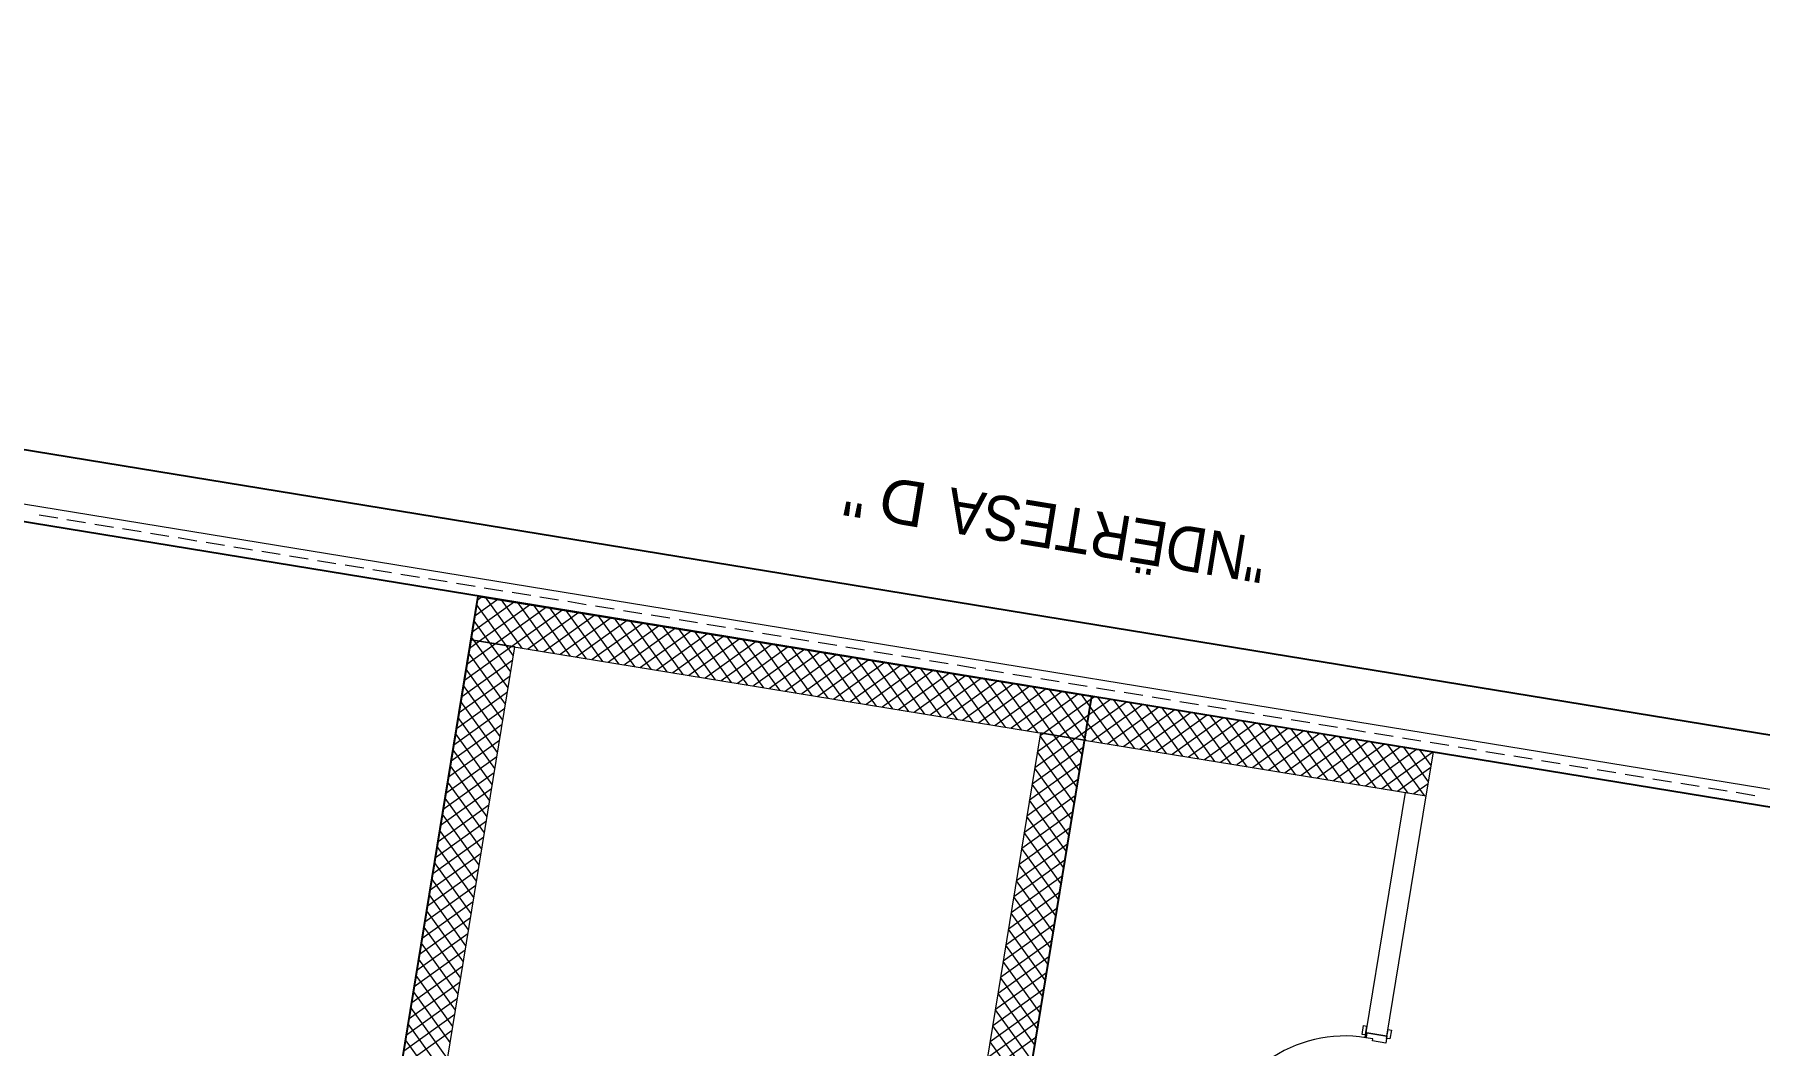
# Model space of a CAD drawing. Header units: metres. Extents: x 7511340 to 7511486, y 4692164 to 4692372.
# Drawn here: x 7511408.03 to 7511417.75, y 4692213.43 to 4692219.12 of the extents above; entities that cross this region are included whole.
import ezdxf

# ---------------------------------------------------------------- set-up
doc = ezdxf.new("R2010")
doc.units = ezdxf.units.M
for name, color, linetype in [('bodrumi', 5, 'Continuous'), ('e1', 4, 'Continuous'), ('PDF_Drawing & Figure', 5, 'Continuous')]:
    doc.layers.add(name, color=color, linetype=linetype)
for name, color, linetype, true_color in [('PDF_2D Drafting - General', 7, 'Continuous', 0x999999), ('PDF_A - Fill Zone', 7, 'Continuous', 0xcccccc), ('PDF_A - Muret', 7, 'Continuous', 0xaaaaaa), ('PDF_A - Shtyllat', 7, 'Continuous', 0x999999)]:
    doc.layers.add(name, color=color, linetype=linetype, true_color=true_color)
doc.layers.add('urbanizem', color=1, linetype='Continuous', lineweight=0)
doc.styles.add('PDF Arial', font='arial.ttf')

msp = doc.modelspace()

# ---------------------------------------------------------------- linework, layer by layer
at = {"layer": 'bodrumi', "elevation": 611, "flags": 128}
msp.add_lwpolyline([(7511422.0334, 4692183.0742), (7511426.9694, 4692213.2745), (7511399.4788, 4692217.7676), (7511396.5659, 4692188.662, 0.396098), (7511397.8166, 4692187.0322)], format="xyb", close=True, dxfattribs=at)
msp.add_lwpolyline([(7511414.9654, 4692209.2883), (7511409.5866, 4692210.1677), (7511410.5334, 4692215.9609), (7511413.9877, 4692215.3963), (7511413.565, 4692212.8105), (7511415.4896, 4692212.4959), (7511414.9657, 4692209.2905)], dxfattribs=at)
at = {"layer": 'e1', "elevation": 613.255, "flags": 128}
msp.add_lwpolyline([(7511422.3636, 4692182.6149), (7511427.4287, 4692213.6048), (7511399.1232, 4692218.2311), (7511396.1678, 4692188.7019, 0.396098), (7511397.7521, 4692186.6374)], format="xyb", close=True, dxfattribs=at)
at = {"layer": 'PDF_2D Drafting - General', "color": 8, "lineweight": 9, "true_color": 0x7f7f7f, "elevation": 611}
msp.add_lwpolyline([(7511426.9694, 4692213.2745), (7511399.4788, 4692217.7676)], dxfattribs=at)
at = {"layer": 'PDF_A - Muret', "color": 8, "lineweight": 18, "true_color": 0x7f7f7f, "elevation": 611}
for points in [[(7511415.7534, 4692214.8544), (7511415.5324, 4692213.5022)], [(7511415.6509, 4692213.4828), (7511415.8719, 4692214.835)], [(7511415.5324, 4692213.5022), (7511415.5384, 4692213.5388)], [(7511415.5324, 4692213.5022), (7511415.5384, 4692213.5388)], [(7511415.5324, 4692213.5022), (7511415.5384, 4692213.5388)], [(7511415.6509, 4692213.4828), (7511415.6569, 4692213.5194)], [(7511415.6509, 4692213.4828), (7511415.6569, 4692213.5194)], [(7511415.6509, 4692213.4828), (7511415.6569, 4692213.5194)], [(7511415.5374, 4692213.5014), (7511415.5324, 4692213.5022)], [(7511415.5374, 4692213.5014), (7511415.5324, 4692213.5022)], [(7511415.5374, 4692213.5014), (7511415.5324, 4692213.5022)], [(7511415.6509, 4692213.4828), (7511415.5374, 4692213.5014)], [(7511415.6509, 4692213.4828), (7511415.5374, 4692213.5014)], [(7511415.6509, 4692213.4828), (7511415.5374, 4692213.5014)]]:
    msp.add_lwpolyline(points, dxfattribs=at)
at = {"layer": 'PDF_A - Muret', "color": 8, "lineweight": 13, "true_color": 0x7f7f7f, "elevation": 611}
for points in [[(7511415.5116, 4692213.4924), (7511415.5197, 4692213.5418)], [(7511415.5197, 4692213.5418), (7511415.5384, 4692213.5388)], [(7511415.5384, 4692213.5388), (7511415.5303, 4692213.4894)], [(7511415.6488, 4692213.47), (7511415.6569, 4692213.5194)], [(7511415.6569, 4692213.5194), (7511415.6757, 4692213.5163)], [(7511415.6757, 4692213.5163), (7511415.6676, 4692213.4669)], [(7511415.5303, 4692213.4894), (7511415.5116, 4692213.4924)], [(7511415.5284, 4692213.4775), (7511415.5324, 4692213.5022)], [(7511415.5334, 4692213.4767), (7511415.5284, 4692213.4775)], [(7511415.5324, 4692213.5022), (7511415.5374, 4692213.5014)], [(7511415.5329, 4692213.4737), (7511415.5374, 4692213.5014)], [(7511415.5723, 4692213.4673), (7511415.5329, 4692213.4737)], [(7511415.5374, 4692213.5014), (7511415.5334, 4692213.4767)], [(7511415.5374, 4692213.5014), (7511415.6509, 4692213.4828)], [(7511415.5704, 4692213.4555), (7511415.5723, 4692213.4673)], [(7511415.6445, 4692213.4434), (7511415.5704, 4692213.4555)], [(7511415.6509, 4692213.4828), (7511415.6445, 4692213.4434)], [(7511415.6676, 4692213.4669), (7511415.6488, 4692213.47)]]:
    msp.add_lwpolyline(points, dxfattribs=at)
at = {"layer": 'PDF_A - Muret', "color": 8, "lineweight": 13, "true_color": 0x7f7f7f}
msp.add_arc((7511415.4128, 4692212.7391, 611), 0.7443, 80.72007, 125.69946, dxfattribs=at)
at = {"layer": 'PDF_A - Shtyllat', "color": 8, "lineweight": 18, "true_color": 0x7f7f7f, "elevation": 611}
for points in [[(7511410.5334, 4692215.9609), (7511410.4931, 4692215.7142)], [(7511413.9877, 4692215.3963), (7511410.5334, 4692215.9609)], [(7511410.4931, 4692215.7142), (7511409.614, 4692210.3353)], [(7511409.8607, 4692210.295), (7511410.7398, 4692215.6739)], [(7511410.7398, 4692215.6739), (7511410.4931, 4692215.7142)], [(7511410.4931, 4692215.7142), (7511413.9473, 4692215.1496)], [(7511413.9877, 4692215.3963), (7511413.9473, 4692215.1496)], [(7511413.9473, 4692215.1496), (7511413.9877, 4692215.3963)], [(7511415.9122, 4692215.0817), (7511413.9877, 4692215.3963)], [(7511413.7006, 4692215.1899), (7511412.7941, 4692209.6433)], [(7511413.9473, 4692215.1496), (7511413.7006, 4692215.1899)], [(7511413.0409, 4692209.603), (7511413.9473, 4692215.1496)], [(7511413.9473, 4692215.1496), (7511415.8718, 4692214.835)], [(7511415.8718, 4692214.835), (7511415.9122, 4692215.0817)]]:
    msp.add_lwpolyline(points, dxfattribs=at)
at = {"layer": 'PDF_A - Shtyllat', "lineweight": 5, "elevation": 611}
for points in [[(7511410.6467, 4692215.9423), (7511410.5149, 4692215.8475)], [(7511410.5561, 4692215.9571), (7511410.5297, 4692215.9382)], [(7511410.781, 4692215.6671), (7511410.5745, 4692215.9541)], [(7511410.7375, 4692215.9275), (7511410.5, 4692215.7567)], [(7511410.6902, 4692215.6819), (7511410.5253, 4692215.9113)], [(7511410.8283, 4692215.9127), (7511410.5412, 4692215.7063)], [(7511410.9189, 4692215.8978), (7511410.6319, 4692215.6915)], [(7511410.8718, 4692215.6523), (7511410.6653, 4692215.9393)], [(7511411.0097, 4692215.883), (7511410.7226, 4692215.6767)], [(7511410.9624, 4692215.6375), (7511410.7561, 4692215.9245)], [(7511411.1004, 4692215.8682), (7511410.8134, 4692215.6618)], [(7511411.0532, 4692215.6226), (7511410.8467, 4692215.9096)], [(7511411.1911, 4692215.8534), (7511410.904, 4692215.647)], [(7511411.1439, 4692215.6078), (7511410.9375, 4692215.8948)], [(7511411.2346, 4692215.593), (7511411.0282, 4692215.88)], [(7511411.3254, 4692215.5781), (7511411.1189, 4692215.8652)], [(7511411.416, 4692215.5633), (7511411.2097, 4692215.8503)], [(7511410.5996, 4692215.6968), (7511410.5105, 4692215.8207)], [(7511411.2819, 4692215.8385), (7511410.9948, 4692215.6322)], [(7511411.3725, 4692215.8237), (7511411.0855, 4692215.6173)], [(7511411.4633, 4692215.8089), (7511411.1762, 4692215.6025)], [(7511411.5541, 4692215.794), (7511411.267, 4692215.5877)], [(7511411.5068, 4692215.5485), (7511411.3003, 4692215.8355)], [(7511411.6447, 4692215.7792), (7511411.3577, 4692215.5728)], [(7511411.5976, 4692215.5336), (7511411.3911, 4692215.8207)], [(7511411.7355, 4692215.7644), (7511411.4484, 4692215.558)], [(7511411.6882, 4692215.5188), (7511411.4819, 4692215.8058)], [(7511411.8261, 4692215.7496), (7511411.5391, 4692215.5432)], [(7511411.779, 4692215.504), (7511411.5725, 4692215.791)], [(7511411.8696, 4692215.4892), (7511411.6633, 4692215.7762)], [(7511411.9604, 4692215.4743), (7511411.7539, 4692215.7614)], [(7511410.7226, 4692215.6767), (7511410.4555, 4692215.4846)], [(7511410.6319, 4692215.6915), (7511410.4704, 4692215.5753)], [(7511410.5412, 4692215.7063), (7511410.4852, 4692215.6661)], [(7511410.5088, 4692215.7116), (7511410.4956, 4692215.7299)], [(7511410.702, 4692215.4429), (7511410.5088, 4692215.7116)], [(7511410.7168, 4692215.5336), (7511410.5996, 4692215.6968)], [(7511410.7317, 4692215.6243), (7511410.6902, 4692215.6819)], [(7511411.9169, 4692215.7347), (7511411.6298, 4692215.5284)], [(7511412.0077, 4692215.7199), (7511411.7206, 4692215.5135)], [(7511412.0983, 4692215.7051), (7511411.8113, 4692215.4987)], [(7511412.0512, 4692215.4595), (7511411.8447, 4692215.7465)], [(7511412.1891, 4692215.6902), (7511411.902, 4692215.4839)], [(7511412.1418, 4692215.4447), (7511411.9355, 4692215.7317)], [(7511412.2798, 4692215.6754), (7511411.9928, 4692215.4691)], [(7511412.2326, 4692215.4299), (7511412.0261, 4692215.7169)], [(7511412.3705, 4692215.6606), (7511412.0835, 4692215.4542)], [(7511412.3233, 4692215.415), (7511412.1169, 4692215.702)], [(7511412.414, 4692215.4002), (7511412.2076, 4692215.6872)], [(7511412.5048, 4692215.3854), (7511412.2983, 4692215.6724)], [(7511412.5954, 4692215.3706), (7511412.3891, 4692215.6576)], [(7511410.7277, 4692215.6003), (7511410.4407, 4692215.3939)], [(7511410.6872, 4692215.3522), (7511410.4808, 4692215.6393)], [(7511412.4613, 4692215.6458), (7511412.1742, 4692215.4394)], [(7511412.5519, 4692215.6309), (7511412.2649, 4692215.4246)], [(7511412.6427, 4692215.6161), (7511412.3556, 4692215.4098)], [(7511412.7334, 4692215.6013), (7511412.4464, 4692215.3949)], [(7511412.6862, 4692215.3557), (7511412.4797, 4692215.6427)], [(7511412.8241, 4692215.5864), (7511412.5371, 4692215.3801)], [(7511412.777, 4692215.3409), (7511412.5705, 4692215.6279)], [(7511412.9149, 4692215.5716), (7511412.6278, 4692215.3653)], [(7511412.8676, 4692215.3261), (7511412.6613, 4692215.6131)], [(7511413.0055, 4692215.5568), (7511412.7185, 4692215.3504)], [(7511412.9584, 4692215.3112), (7511412.7519, 4692215.5982)], [(7511413.049, 4692215.2964), (7511412.8427, 4692215.5834)], [(7511413.1398, 4692215.2816), (7511412.9334, 4692215.5686)], [(7511413.2306, 4692215.2667), (7511413.0241, 4692215.5538)], [(7511410.7129, 4692215.5096), (7511410.4259, 4692215.3031)], [(7511410.6575, 4692215.1707), (7511410.4512, 4692215.4577)], [(7511410.6723, 4692215.2614), (7511410.466, 4692215.5485)], [(7511413.0963, 4692215.542), (7511412.8093, 4692215.3356)], [(7511413.1871, 4692215.5271), (7511412.9, 4692215.3208)], [(7511413.2777, 4692215.5123), (7511412.9907, 4692215.3059)], [(7511413.3685, 4692215.4975), (7511413.0814, 4692215.2911)], [(7511413.3212, 4692215.2519), (7511413.1149, 4692215.5389)], [(7511413.4592, 4692215.4826), (7511413.1721, 4692215.2763)], [(7511413.412, 4692215.2371), (7511413.2055, 4692215.5241)], [(7511413.5499, 4692215.4678), (7511413.2629, 4692215.2615)], [(7511413.5027, 4692215.2223), (7511413.2963, 4692215.5093)], [(7511413.5934, 4692215.2074), (7511413.387, 4692215.4944)], [(7511413.6842, 4692215.1926), (7511413.4777, 4692215.4796)], [(7511413.7748, 4692215.1778), (7511413.5685, 4692215.4648)], [(7511410.6981, 4692215.4188), (7511410.4111, 4692215.2125)], [(7511410.6427, 4692215.08), (7511410.4363, 4692215.3671)], [(7511413.6407, 4692215.453), (7511413.3536, 4692215.2466)], [(7511413.7313, 4692215.4382), (7511413.4443, 4692215.2318)], [(7511413.8221, 4692215.4233), (7511413.535, 4692215.217)], [(7511413.9128, 4692215.4085), (7511413.6258, 4692215.2022)], [(7511413.8656, 4692215.163), (7511413.6591, 4692215.45)], [(7511413.9851, 4692215.3804), (7511413.7165, 4692215.1873)], [(7511413.9488, 4692215.1586), (7511413.7499, 4692215.4351)], [(7511413.9636, 4692215.2493), (7511413.8407, 4692215.4203)], [(7511413.9785, 4692215.34), (7511413.9313, 4692215.4055)], [(7511414.185, 4692215.364), (7511413.9554, 4692215.199)], [(7511414.0943, 4692215.3789), (7511413.9702, 4692215.2897)], [(7511414.0035, 4692215.3937), (7511413.9851, 4692215.3804)], [(7511414.2285, 4692215.1036), (7511414.0221, 4692215.3907)], [(7511414.3192, 4692215.0888), (7511414.1128, 4692215.3758)], [(7511414.41, 4692215.074), (7511414.2035, 4692215.361)], [(7511410.6833, 4692215.3282), (7511410.3962, 4692215.1217)], [(7511410.6279, 4692214.9892), (7511410.4215, 4692215.2763)], [(7511413.9702, 4692215.2897), (7511413.8072, 4692215.1725)], [(7511414.1378, 4692215.1185), (7511413.9785, 4692215.34)], [(7511414.2757, 4692215.3492), (7511413.9887, 4692215.1428)], [(7511414.3665, 4692215.3344), (7511414.0794, 4692215.128)], [(7511414.4571, 4692215.3195), (7511414.1701, 4692215.1132)], [(7511414.5479, 4692215.3047), (7511414.2608, 4692215.0984)], [(7511414.5006, 4692215.0592), (7511414.2943, 4692215.3462)], [(7511414.6386, 4692215.2899), (7511414.3515, 4692215.0835)], [(7511414.5914, 4692215.0443), (7511414.3849, 4692215.3313)], [(7511414.7293, 4692215.2751), (7511414.4423, 4692215.0687)], [(7511414.6821, 4692215.0295), (7511414.4757, 4692215.3165)], [(7511414.7728, 4692215.0147), (7511414.5664, 4692215.3017)], [(7511414.8636, 4692214.9998), (7511414.6571, 4692215.2869)], [(7511414.9542, 4692214.985), (7511414.7479, 4692215.272)], [(7511410.6684, 4692215.2374), (7511410.3814, 4692215.0309)], [(7511410.613, 4692214.8986), (7511410.4067, 4692215.1856)], [(7511413.8072, 4692215.1725), (7511413.6831, 4692215.0833)], [(7511413.9043, 4692214.8864), (7511413.6979, 4692215.1734)], [(7511413.7165, 4692215.1873), (7511413.698, 4692215.174)], [(7511413.9191, 4692214.9771), (7511413.7748, 4692215.1778)], [(7511413.9554, 4692215.199), (7511413.8979, 4692215.1577)], [(7511414.047, 4692215.1333), (7511413.9636, 4692215.2493)], [(7511414.8201, 4692215.2602), (7511414.533, 4692215.0539)], [(7511414.9107, 4692215.2454), (7511414.6237, 4692215.039)], [(7511415.0015, 4692215.2306), (7511414.7145, 4692215.0242)], [(7511415.0922, 4692215.2157), (7511414.8052, 4692215.0094)], [(7511415.045, 4692214.9702), (7511414.8386, 4692215.2572)], [(7511415.1829, 4692215.2009), (7511414.8959, 4692214.9946)], [(7511415.1357, 4692214.9554), (7511414.9293, 4692215.2424)], [(7511415.2737, 4692215.1861), (7511414.9866, 4692214.9797)], [(7511415.2264, 4692214.9405), (7511415.02, 4692215.2275)], [(7511415.3644, 4692215.1713), (7511415.0773, 4692214.9649)], [(7511415.3172, 4692214.9257), (7511415.1107, 4692215.2127)], [(7511415.4079, 4692214.9109), (7511415.2015, 4692215.1979)], [(7511415.4986, 4692214.8961), (7511415.2922, 4692215.1831)], [(7511415.5894, 4692214.8812), (7511415.3829, 4692215.1682)], [(7511410.6536, 4692215.1466), (7511410.3666, 4692214.9403)], [(7511410.5982, 4692214.8078), (7511410.3919, 4692215.0949)], [(7511413.9406, 4692215.1082), (7511413.6535, 4692214.9019)], [(7511413.8979, 4692215.1577), (7511413.6683, 4692214.9926)], [(7511413.8895, 4692214.7957), (7511413.6831, 4692215.0828)], [(7511413.934, 4692215.0678), (7511413.8656, 4692215.163)], [(7511413.9563, 4692215.1481), (7511413.9488, 4692215.1586)], [(7511415.4551, 4692215.1564), (7511415.1681, 4692214.9501)], [(7511415.5459, 4692215.1416), (7511415.2588, 4692214.9353)], [(7511415.6365, 4692215.1268), (7511415.3495, 4692214.9204)], [(7511415.7273, 4692215.112), (7511415.4402, 4692214.9056)], [(7511415.68, 4692214.8664), (7511415.4737, 4692215.1534)], [(7511415.818, 4692215.0971), (7511415.5309, 4692214.8908)], [(7511415.7708, 4692214.8516), (7511415.5643, 4692215.1386)], [(7511415.9087, 4692215.0823), (7511415.6217, 4692214.8759)], [(7511415.8615, 4692214.8367), (7511415.6551, 4692215.1237)], [(7511415.885, 4692214.9154), (7511415.7458, 4692215.1089)], [(7511415.8998, 4692215.0062), (7511415.8365, 4692215.0941)], [(7511410.6388, 4692215.056), (7511410.3518, 4692214.8495)], [(7511410.5834, 4692214.7171), (7511410.377, 4692215.0041)], [(7511413.9258, 4692215.0176), (7511413.6387, 4692214.8111)], [(7511413.8747, 4692214.705), (7511413.6682, 4692214.992)], [(7511415.8979, 4692214.9945), (7511415.7124, 4692214.8611)], [(7511410.6091, 4692214.8745), (7511410.3221, 4692214.6681)], [(7511410.6239, 4692214.9652), (7511410.3369, 4692214.7589)], [(7511410.5686, 4692214.6264), (7511410.3622, 4692214.9135)], [(7511413.9109, 4692214.9268), (7511413.6238, 4692214.7204)], [(7511413.8598, 4692214.6142), (7511413.6534, 4692214.9012)], [(7511415.8831, 4692214.9038), (7511415.8031, 4692214.8463)], [(7511410.5943, 4692214.7838), (7511410.3073, 4692214.5773)], [(7511410.5538, 4692214.5356), (7511410.3474, 4692214.8227)], [(7511413.8961, 4692214.8361), (7511413.609, 4692214.6297)], [(7511413.845, 4692214.5235), (7511413.6386, 4692214.8106)], [(7511410.5794, 4692214.693), (7511410.2924, 4692214.4867)], [(7511410.539, 4692214.4449), (7511410.3325, 4692214.7319)], [(7511413.8813, 4692214.7454), (7511413.5942, 4692214.539)], [(7511413.8302, 4692214.4328), (7511413.6237, 4692214.7198)], [(7511410.5647, 4692214.6024), (7511410.2776, 4692214.3959)], [(7511410.5242, 4692214.3542), (7511410.3177, 4692214.6413)], [(7511413.8664, 4692214.6546), (7511413.5794, 4692214.4483)], [(7511413.8154, 4692214.342), (7511413.6089, 4692214.6292)], [(7511410.5499, 4692214.5116), (7511410.2628, 4692214.3052)], [(7511410.5093, 4692214.2634), (7511410.3029, 4692214.5505)], [(7511413.8516, 4692214.564), (7511413.5645, 4692214.3575)], [(7511413.8005, 4692214.2513), (7511413.5941, 4692214.5384)], [(7511410.5351, 4692214.4208), (7511410.248, 4692214.2145)], [(7511410.4945, 4692214.1728), (7511410.288, 4692214.4598)], [(7511413.8368, 4692214.4732), (7511413.5497, 4692214.2668)], [(7511413.7857, 4692214.1606), (7511413.5793, 4692214.4476)], [(7511410.5202, 4692214.3302), (7511410.2331, 4692214.1237)], [(7511410.4797, 4692214.082), (7511410.2732, 4692214.3691)], [(7511413.8071, 4692214.2918), (7511413.52, 4692214.0853)], [(7511413.822, 4692214.3825), (7511413.5349, 4692214.1761)], [(7511413.7709, 4692214.0699), (7511413.5644, 4692214.357)], [(7511410.5054, 4692214.2394), (7511410.2183, 4692214.0331)], [(7511410.4648, 4692213.9912), (7511410.2584, 4692214.2783)], [(7511413.7923, 4692214.201), (7511413.5052, 4692213.9947)], [(7511413.756, 4692213.9791), (7511413.5496, 4692214.2662)], [(7511410.4906, 4692214.1487), (7511410.2035, 4692213.9423)], [(7511410.4352, 4692213.8098), (7511410.2287, 4692214.0969)], [(7511410.45, 4692213.9006), (7511410.2436, 4692214.1876)], [(7511413.7775, 4692214.1104), (7511413.4904, 4692213.9039)], [(7511413.7412, 4692213.8884), (7511413.5348, 4692214.1755)], [(7511410.4757, 4692214.058), (7511410.1887, 4692213.8516)], [(7511410.4204, 4692213.7191), (7511410.2139, 4692214.0062)], [(7511413.7627, 4692214.0196), (7511413.4756, 4692213.8132)], [(7511413.7264, 4692213.7977), (7511413.5199, 4692214.0848)], [(7511410.4609, 4692213.9672), (7511410.1738, 4692213.7609)], [(7511410.4055, 4692213.6284), (7511410.1991, 4692213.9155)], [(7511413.7478, 4692213.9289), (7511413.4608, 4692213.7225)], [(7511413.6967, 4692213.6163), (7511413.4903, 4692213.9034)], [(7511413.7116, 4692213.707), (7511413.5051, 4692213.994)], [(7511410.4461, 4692213.8766), (7511410.159, 4692213.6701)], [(7511410.3907, 4692213.5376), (7511410.1843, 4692213.8247)], [(7511413.733, 4692213.8382), (7511413.446, 4692213.6317)], [(7511413.6819, 4692213.5255), (7511413.4756, 4692213.8126)], [(7511410.4313, 4692213.7858), (7511410.1442, 4692213.5795)], [(7511410.3759, 4692213.447), (7511410.1694, 4692213.734)], [(7511413.7182, 4692213.7474), (7511413.4312, 4692213.5411)], [(7511413.6671, 4692213.4348), (7511413.4607, 4692213.7218)], [(7511410.4164, 4692213.6951), (7511410.1293, 4692213.4887)], [(7511410.361, 4692213.3562), (7511410.1546, 4692213.6433)], [(7511413.7033, 4692213.6567), (7511413.4163, 4692213.4503)], [(7511413.6522, 4692213.3441), (7511413.4459, 4692213.6312)], [(7511410.3868, 4692213.5136), (7511410.0997, 4692213.3073)], [(7511410.4016, 4692213.6044), (7511410.1145, 4692213.3979)], [(7511410.3462, 4692213.2654), (7511410.1398, 4692213.5525)], [(7511413.6885, 4692213.566), (7511413.4015, 4692213.3595)], [(7511413.6374, 4692213.2533), (7511413.4311, 4692213.5404)], [(7511410.3314, 4692213.1748), (7511410.1249, 4692213.4618)], [(7511413.6737, 4692213.4752), (7511413.3867, 4692213.2689)], [(7511413.6226, 4692213.1626), (7511413.4162, 4692213.4496)]]:
    msp.add_lwpolyline(points, dxfattribs=at)
at = {"layer": 'PDF_Drawing & Figure', "lineweight": 18, "elevation": 611}
for points in [[(7511408.1655, 4692216.3986), (7511408.0611, 4692216.4157)], [(7511408.3222, 4692216.373), (7511408.2177, 4692216.3901)], [(7511408.4789, 4692216.3474), (7511408.3744, 4692216.3645)], [(7511408.6355, 4692216.3218), (7511408.5311, 4692216.3388)], [(7511408.7922, 4692216.2962), (7511408.6878, 4692216.3132)], [(7511408.9489, 4692216.2706), (7511408.8444, 4692216.2876)], [(7511409.1055, 4692216.245), (7511409.0011, 4692216.262)], [(7511409.2622, 4692216.2193), (7511409.1578, 4692216.2364)], [(7511409.4189, 4692216.1937), (7511409.3144, 4692216.2108)], [(7511409.5756, 4692216.1681), (7511409.4711, 4692216.1852)], [(7511409.7322, 4692216.1425), (7511409.6278, 4692216.1596)], [(7511409.8889, 4692216.1169), (7511409.7845, 4692216.134)], [(7511410.0457, 4692216.0913), (7511409.9411, 4692216.1084)], [(7511410.2023, 4692216.0657), (7511410.0979, 4692216.0828)], [(7511410.359, 4692216.0401), (7511410.2546, 4692216.0572)], [(7511410.5157, 4692216.0145), (7511410.4112, 4692216.0315)], [(7511410.6724, 4692215.9889), (7511410.5679, 4692216.0059)], [(7511410.829, 4692215.9633), (7511410.7246, 4692215.9803)], [(7511410.9857, 4692215.9377), (7511410.8812, 4692215.9547)], [(7511411.1424, 4692215.9121), (7511411.0379, 4692215.9291)], [(7511411.299, 4692215.8864), (7511411.1946, 4692215.9035)], [(7511411.4557, 4692215.8608), (7511411.3513, 4692215.8779)], [(7511411.6124, 4692215.8352), (7511411.5079, 4692215.8523)], [(7511411.7691, 4692215.8096), (7511411.6646, 4692215.8267)], [(7511411.9257, 4692215.784), (7511411.8213, 4692215.8011)], [(7511412.0824, 4692215.7584), (7511411.978, 4692215.7755)], [(7511412.2391, 4692215.7328), (7511412.1346, 4692215.7499)], [(7511412.3957, 4692215.7072), (7511412.2913, 4692215.7243)], [(7511412.5524, 4692215.6816), (7511412.448, 4692215.6987)], [(7511412.7091, 4692215.656), (7511412.6046, 4692215.6731)], [(7511412.8658, 4692215.6304), (7511412.7613, 4692215.6474)], [(7511413.0225, 4692215.6048), (7511412.918, 4692215.6218)], [(7511413.1792, 4692215.5791), (7511413.0747, 4692215.5962)], [(7511413.3359, 4692215.5535), (7511413.2314, 4692215.5706)], [(7511413.4925, 4692215.5279), (7511413.3881, 4692215.545)], [(7511413.6492, 4692215.5023), (7511413.5448, 4692215.5194)], [(7511413.8059, 4692215.4767), (7511413.7014, 4692215.4938)], [(7511413.9626, 4692215.4511), (7511413.8581, 4692215.4682)], [(7511414.1192, 4692215.4255), (7511414.0148, 4692215.4426)], [(7511414.2759, 4692215.3999), (7511414.1714, 4692215.417)], [(7511414.4326, 4692215.3743), (7511414.3281, 4692215.3914)], [(7511414.5892, 4692215.3487), (7511414.4848, 4692215.3658)], [(7511414.7459, 4692215.3231), (7511414.6415, 4692215.3402)], [(7511414.9026, 4692215.2975), (7511414.7981, 4692215.3145)], [(7511415.0593, 4692215.2719), (7511414.9548, 4692215.2889)], [(7511415.2159, 4692215.2463), (7511415.1115, 4692215.2633)], [(7511415.3726, 4692215.2207), (7511415.2681, 4692215.2377)], [(7511415.5293, 4692215.195), (7511415.4248, 4692215.2121)], [(7511415.6859, 4692215.1694), (7511415.5815, 4692215.1865)], [(7511415.8426, 4692215.1438), (7511415.7382, 4692215.1609)], [(7511415.9994, 4692215.1182), (7511415.8948, 4692215.1353)], [(7511416.156, 4692215.0926), (7511416.0516, 4692215.1097)], [(7511416.3127, 4692215.067), (7511416.2083, 4692215.0841)], [(7511416.4694, 4692215.0414), (7511416.3649, 4692215.0585)], [(7511416.6261, 4692215.0158), (7511416.5216, 4692215.0329)], [(7511416.7827, 4692214.9902), (7511416.6783, 4692215.0072)], [(7511416.9394, 4692214.9646), (7511416.835, 4692214.9816)], [(7511417.0961, 4692214.939), (7511416.9916, 4692214.956)], [(7511417.2527, 4692214.9134), (7511417.1483, 4692214.9304)], [(7511417.4094, 4692214.8877), (7511417.305, 4692214.9048)], [(7511417.5661, 4692214.8621), (7511417.4616, 4692214.8792)], [(7511417.7228, 4692214.8365), (7511417.6183, 4692214.8536)]]:
    msp.add_lwpolyline(points, dxfattribs=at)
at = {"layer": 'urbanizem', "color": 253, "linetype": 'Continuous', "true_color": 0x999999, "elevation": 611, "flags": 128}
for points in [[(7511422.8866, 4692214.0429), (7511424.6689, 4692224.9474), (7511423.436, 4692225.1489), (7511427.2832, 4692248.6874), (7511428.5161, 4692248.4859), (7511428.5806, 4692248.8806), (7511410.8163, 4692251.7841), (7511407.8805, 4692233.8218), (7511408.4232, 4692233.7331), (7511407.9395, 4692230.7731), (7511407.3967, 4692230.8618), (7511405.1223, 4692216.9463)], [(7511418.1072, 4692189.1377), (7511420.7849, 4692205.5203), (7511421.477, 4692205.4072), (7511422.8723, 4692213.9439), (7511404.0237, 4692217.0246), (7511399.9508, 4692192.1052)]]:
    msp.add_lwpolyline(points, close=True, dxfattribs=at)

# ---------------------------------------------------------------- texts
at = {"layer": 'PDF_A - Fill Zone', "color": 253, "true_color": 0x999999, "char_height": 0.252652, "attachment_point": 7, "rotation": 170.71751, "style": 'PDF Arial'}
for s, insert in [('\\W1.023192;D', (7511413.0751, 4692216.5925, 611)), ('\\W0.885146;"NDËRTESA', (7511414.986, 4692216.2845, 611)), ('\\W0.999896;"', (7511412.7397, 4692216.6473, 611))]:
    msp.add_mtext(s, dxfattribs=dict(at, insert=insert))

doc.saveas('drawing.dxf')
